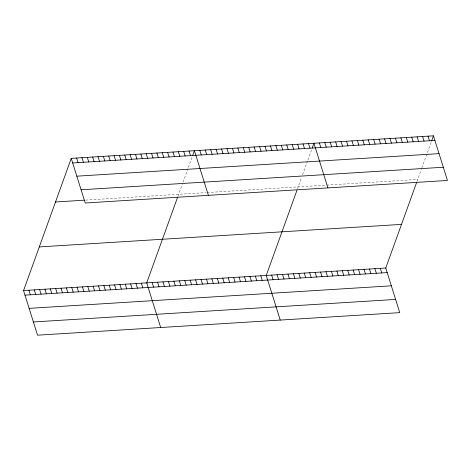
<?xml version="1.0" encoding="UTF-8"?>
<svg xmlns="http://www.w3.org/2000/svg" width="471" height="471" viewBox="0 0 471 471"><rect width="100%" height="100%" fill="white"/><g stroke="black" fill="none" stroke-linecap="round" stroke-linejoin="round"><path stroke-width="0.35" stroke-dasharray="2.35 1.77" d="M177.908 196.389L182.289 184.249M183.019 182.236L187.858 168.818M188.347 167.476L191.974 157.408M297.442 188.953L301.581 177.485M302.547 174.8L307.392 161.376M307.875 160.034L311.99 148.63M416.976 181.518L421.357 169.372M421.839 168.035L431.042 142.53M85.622 200.104L205.827 192.627M207.181 192.545L325.355 185.185M326.715 185.103L417.724 179.439"/><path stroke-width="0.71" d="M416.476 182.895L385.767 268.005L399.755 312.638L37.539 335.181L23.55 290.542L71.245 158.362L433.461 135.819L447.45 180.458L85.233 202.995L71.245 158.362M177.414 197.773L146.705 282.877L160.693 327.516M192.704 155.395L194.399 150.696L208.388 195.335M296.942 190.337L266.239 275.441L280.227 320.08M312.238 147.959L313.927 143.261L327.916 187.894M431.524 141.188L433.461 135.819M72.687 162.96L434.904 140.417M76.826 176.172L439.043 153.634M81.089 189.784L443.311 167.246M55.507 201.982L84.285 200.187M39.287 246.922L401.504 224.384M23.55 290.542L385.767 268.005M24.992 295.14L387.209 272.603M29.131 308.352L391.348 285.815M33.4 321.97L395.616 299.426M428.027 136.16L429.47 140.758M422.593 136.496L424.035 141.094M417.165 136.837L418.601 141.435M411.731 137.173L413.167 141.771M406.296 137.508L407.739 142.112M400.862 137.85L402.305 142.448M395.428 138.186L396.87 142.784M389.994 138.527L391.436 143.125M384.56 138.863L386.002 143.461M379.131 139.204L380.568 143.802M373.697 139.54L375.14 144.138M368.263 139.875L369.706 144.479M362.829 140.217L364.271 144.815M357.395 140.552L358.837 145.15M351.961 140.894L353.403 145.492M346.526 141.229L347.969 145.827M341.098 141.571L342.535 146.169M380.332 268.34L381.775 272.939M335.664 141.906L337.106 146.505M374.904 268.676L376.341 273.28M330.23 142.242L331.672 146.846M369.47 269.018L370.907 273.616M324.796 142.583L326.238 147.182M364.036 269.353L365.478 273.951M319.362 142.919L320.804 147.517M358.602 269.695L360.044 274.293M353.168 270.03L354.61 274.628M308.499 143.596L309.936 148.194M347.733 270.372L349.176 274.97M303.065 143.938L304.502 148.536M342.299 270.707L343.742 275.305M297.631 144.273L299.073 148.871M336.871 271.043L338.308 275.647M292.197 144.609L293.639 149.207M331.437 271.384L332.879 275.982M286.762 144.95L288.205 149.548M326.003 271.72L327.445 276.318M281.328 145.286L282.771 149.884M320.568 272.061L322.011 276.66M275.894 145.627L277.337 150.225M315.134 272.397L316.577 276.995M270.466 145.963L271.902 150.561M309.7 272.738L311.143 277.337M265.032 146.304L266.474 150.903M304.266 273.074L305.708 277.672M259.598 146.64L261.04 151.238M298.838 273.41L300.274 278.014M254.163 146.976L255.606 151.574M293.404 273.751L294.846 278.349M248.729 147.317L250.172 151.915M287.969 274.087L289.412 278.685M243.295 147.653L244.737 152.251M282.535 274.428L283.978 279.026M237.867 147.994L239.303 152.592M277.101 274.764L278.544 279.362M232.433 148.33L233.869 152.928M271.667 275.105L273.109 279.703M226.998 148.671L228.441 153.269M221.564 149.007L223.007 153.605M260.804 275.776L262.241 280.38M216.13 149.342L217.573 153.94M255.37 276.118L256.813 280.716M210.696 149.684L212.138 154.282M249.936 276.453L251.379 281.052M205.262 150.019L206.704 154.618M244.502 276.795L245.944 281.393M199.834 150.361L201.27 154.959M239.068 277.131L240.51 281.729M233.634 277.472L235.076 282.07M189.042 151.032L190.484 155.63M228.205 277.808L229.642 282.406M183.69 151.362L185.132 155.96M222.771 278.143L224.214 282.747M178.332 151.697L179.775 156.295M217.337 278.485L218.78 283.083M172.981 152.027L174.423 156.631M211.903 278.82L213.345 283.418M167.623 152.363L169.065 156.961M206.469 279.162L207.911 283.76M162.271 152.698L163.714 157.296M201.035 279.497L202.477 284.095M156.914 153.028L158.356 157.626M195.606 279.839L197.043 284.437M151.562 153.363L153.004 157.962M190.172 280.174L191.609 284.772M146.204 153.693L147.647 158.297M184.738 280.51L186.18 285.114M140.853 154.029L142.295 158.627M179.304 280.851L180.746 285.45M135.501 154.364L136.937 158.963M173.87 281.187L175.312 285.785M130.143 154.694L131.586 159.292M168.435 281.528L169.878 286.127M124.791 155.03L126.228 159.628M163.001 281.864L164.444 286.462M119.434 155.359L120.876 159.963M157.573 282.206L159.01 286.804M114.082 155.695L115.519 160.293M152.139 282.541L153.581 287.139M108.724 156.031L110.167 160.629M103.373 156.36L104.809 160.958M141.347 283.212L142.79 287.81M98.015 156.696L99.458 161.294M135.995 283.548L137.438 288.146M92.663 157.026L94.106 161.624M130.638 283.878L132.08 288.476M87.306 157.361L88.748 161.959M125.286 284.213L126.728 288.811M81.954 157.697L83.396 162.295M119.934 284.543L121.371 289.141M76.596 158.026L78.039 162.625M114.577 284.878L116.019 289.477M109.225 285.214L110.661 289.812M103.867 285.544L105.31 290.142M98.516 285.879L99.952 290.477M93.158 286.209L94.6 290.807M87.806 286.545L89.243 291.143M82.449 286.88L83.891 291.478M77.097 287.21L78.539 291.808M71.739 287.546L73.182 292.144M66.387 287.875L67.83 292.473M61.03 288.211L62.472 292.809M55.678 288.546L57.121 293.145M50.32 288.876L51.763 293.474M44.969 289.212L46.411 293.81M39.611 289.541L41.054 294.139M34.259 289.877L35.702 294.475M28.902 290.207L30.344 294.811"/></g></svg>
